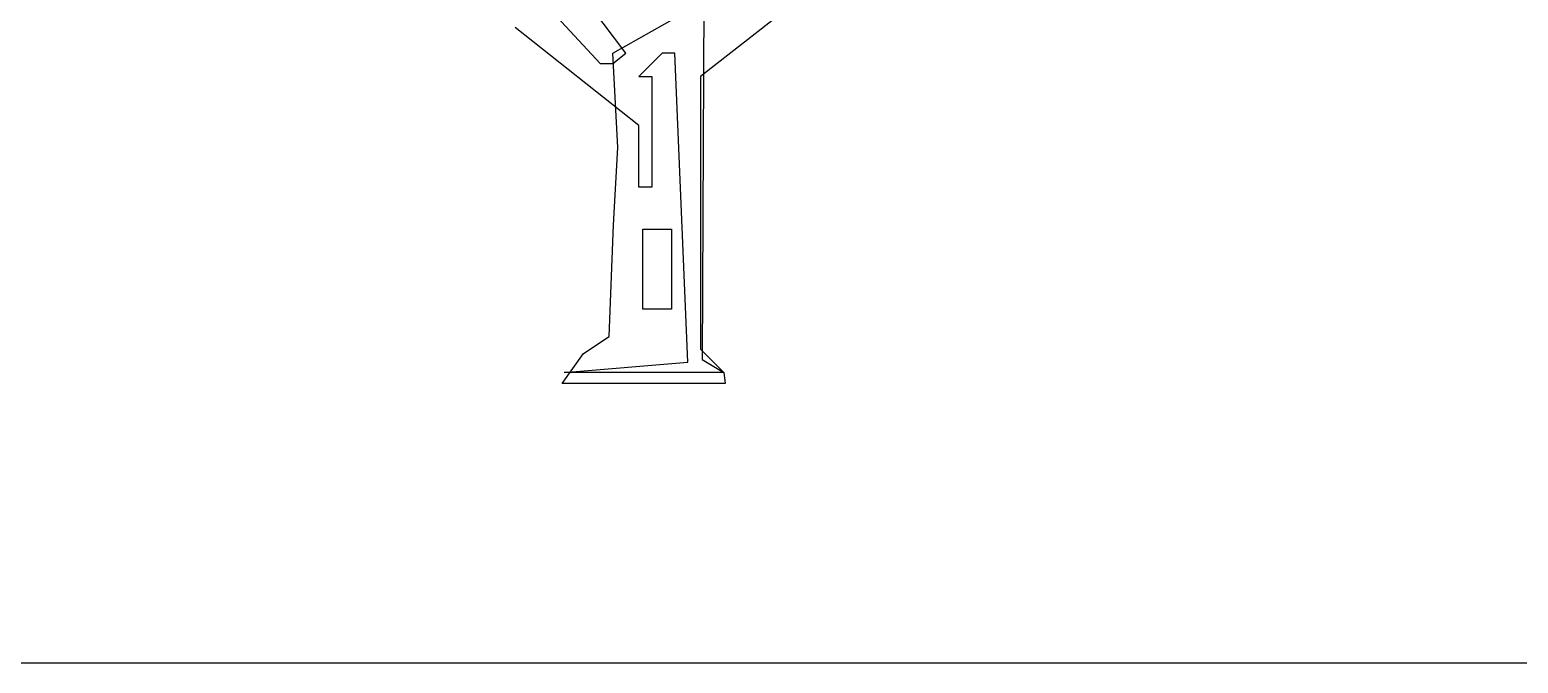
# Model space of a CAD drawing. Header units: millimetres. Extents: x 684983 to 685377, y 990360 to 990509.
# Drawn here: x 685004.037 to 685004.895, y 990374.333 to 990374.698 of the extents above; entities that cross this region are included whole.
import ezdxf

# ---------------------------------------------------------------- set-up
doc = ezdxf.new("R2010")
doc.units = ezdxf.units.MM
for name, color, linetype in [('dim', 7, 'Continuous'), ('SYMBOLS', 7, 'Continuous'), ('VENGA TREE', 7, 'Continuous')]:
    doc.layers.add(name, color=color, linetype=linetype)

# ---------------------------------------------------------------- blocks, each defined once
blk = doc.blocks.new('A$C7BFB01F8')
at = {"layer": 'SYMBOLS', "color": 59}
for points in [[(2.1989, 0.7233), (2.0341, 0.595), (2.0341, 0.0663), (2.0795, 0.0216), (1.7703, 0.0216), (2.0094, 0.0416), (1.9844, 0.6396), (1.9597, 0.6396), (1.9147, 0.595), (1.9398, 0.595), (1.9398, 0.3805), (1.9147, 0.3805), (1.9147, 0.4999), (1.6753, 0.6893)], [(1.5308, 0.9538), (1.8397, 0.6197), (1.8647, 0.6197), (1.8897, 0.6396), (1.6005, 1.0235)], [(1.9222, 0.2988), (1.9778, 0.2988), (1.9778, 0.144), (1.9222, 0.144), (1.9222, 0.2988), (1.9222, 0.2988)]]:
    blk.add_lwpolyline(points, dxfattribs=at)
at = {"layer": 'SYMBOLS', "color": 251}
blk.add_lwpolyline([(2.0822, 0), (1.7663, 0), (1.8079, 0.0582), (1.8576, 0.0913), (1.866, 0.3071), (1.8742, 0.457), (1.8647, 0.6396), (2.0406, 0.7394), (2.0375, 0.0463), (2.0795, 0.0216), (2.0822, 0), (2.0822, 0)], dxfattribs=at)

msp = doc.modelspace()

# ---------------------------------------------------------------- linework, layer by layer
at = {"layer": 'dim', "color": 8}
msp.add_line((685014.96422, 990374.33297), (684982.76357, 990374.33297), dxfattribs=at)

# ---------------------------------------------------------------- block references
at = {"layer": 'VENGA TREE', "xscale": 0.297786557861161, "yscale": 0.297786557861161, "zscale": 0.297786557861161}
msp.add_blockref('A$C7BFB01F8', (685003.81756, 990374.49428), dxfattribs=at)

doc.saveas('drawing.dxf')
